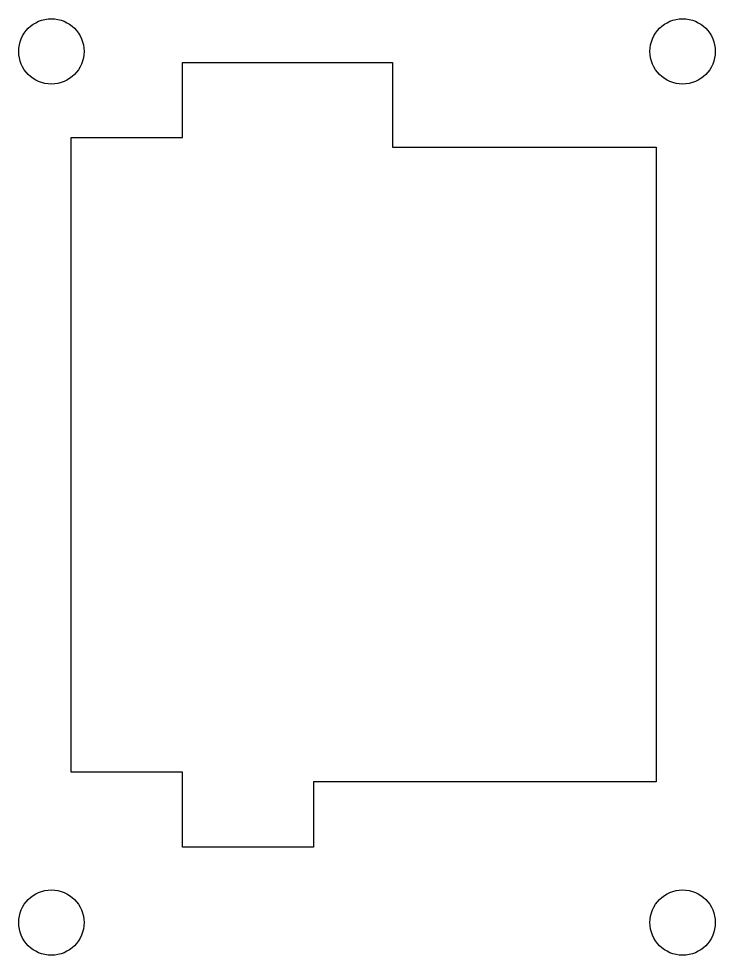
# Model space of a CAD drawing. Header units: millimetres. Extents: x -20.3 to 20.3, y -27.3 to 27.3.
import ezdxf

# ---------------------------------------------------------------- set-up
doc = ezdxf.new("R2010")
doc.units = ezdxf.units.MM
doc.layers.get('0').update_dxf_attribs({"linetype": 'CONTINUOUS'})

msp = doc.modelspace()

# ---------------------------------------------------------------- linework, layer by layer
msp.add_lwpolyline([(-10.765, 24.75), (1.485, 24.75), (1.485, 19.814), (16.874, 19.814), (16.874, -17.186), (-3.115, -17.186), (-3.115, -21), (-10.765, -21), (-10.765, -16.625), (-17.265, -16.625), (-17.265, 20.375), (-10.765, 20.375)], close=True)
for centre in [(-18.415, 25.4), (18.415, 25.4), (-18.415, -25.4), (18.415, -25.4)]:
    msp.add_circle(centre, 1.905)

doc.saveas('drawing.dxf')
